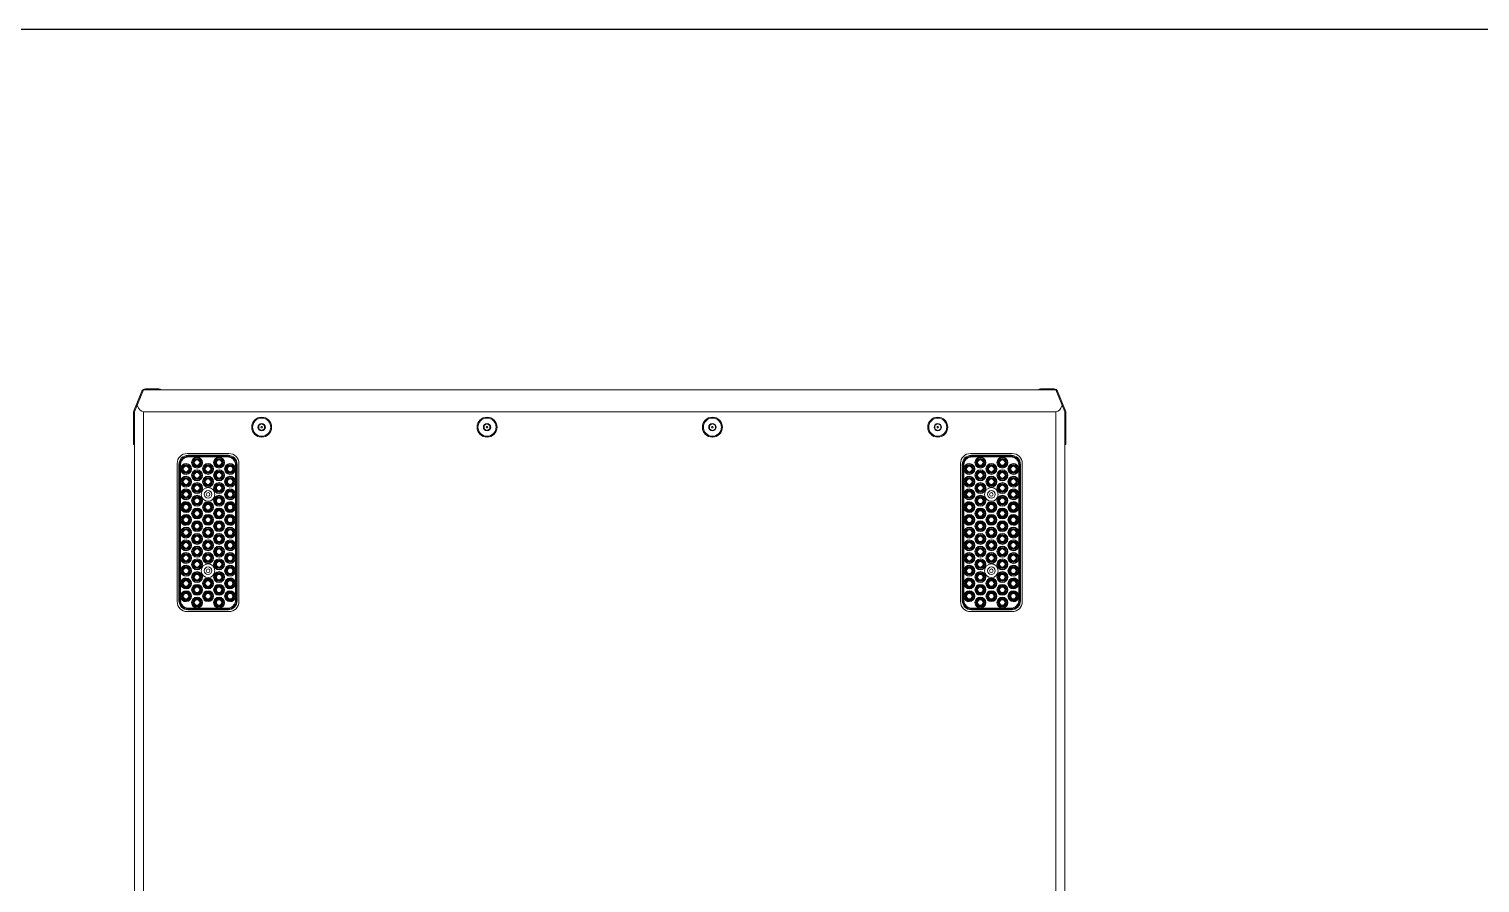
# Model space of a CAD drawing. Header units: millimetres. Extents: x 0 to 4009, y 0 to 2835.
# Drawn here: x 798 to 1597, y 2365 to 2835 of the extents above; entities that cross this region are included whole.
import ezdxf

# ---------------------------------------------------------------- set-up
doc = ezdxf.new("R2010")
doc.units = ezdxf.units.MM
doc.layers.get('0').update_dxf_attribs({"lineweight": 13})
doc.layers.add('图框', color=7, linetype='Continuous')

# ---------------------------------------------------------------- blocks, each defined once
blk = doc.blocks.new('A4-H')
at = {"layer": '图框'}
blk.add_lwpolyline([(0, 210.021), (297, 210.021), (297, 0), (0, 0)], close=True, dxfattribs=at)

msp = doc.modelspace()

# ---------------------------------------------------------------- linework, layer by layer
for p, q in [((856.01, 2624.96), (860.51, 2635.76)), ((856.36, 2624.49), (861.36, 2636.49)), ((1363.36, 2636.49), (861.36, 2636.49)), ((869.86, 2636.99), (862.36, 2636.99)), ((1362.36, 2637.03), (1354.86, 2637.03)), ((1368.36, 2624.49), (1363.36, 2636.49)), ((1364.21, 2635.8), (1368.71, 2625)), ((855.86, 2624.19), (855.86, 2606.49)), ((856.36, 1855.49), (856.36, 2624.49)), ((861.36, 1855.49), (861.36, 2624.49)), ((861.36, 2624.49), (1363.36, 2624.49)), ((1363.36, 1855.49), (1363.36, 2624.49)), ((1368.36, 1855.49), (1368.36, 2624.49)), ((1368.86, 2606.49), (1368.86, 2624.23)), ((855.86, 2611.49), (856.36, 2611.49)), ((926.36, 2617.87), (924.74, 2616.93)), ((924.74, 2616.93), (924.74, 2615.05)), ((924.74, 2615.05), (926.36, 2614.12)), ((927.98, 2616.93), (926.36, 2617.87)), ((926.36, 2614.12), (927.98, 2615.05)), ((927.98, 2615.05), (927.98, 2616.93)), ((1050.36, 2617.87), (1048.74, 2616.93)), ((1048.74, 2616.93), (1048.74, 2615.05)), ((1048.74, 2615.05), (1050.36, 2614.12)), ((1051.98, 2616.93), (1050.36, 2617.87)), ((1050.36, 2614.12), (1051.98, 2615.05)), ((1051.98, 2615.05), (1051.98, 2616.93)), ((1174.36, 2617.87), (1172.74, 2616.93)), ((1172.74, 2616.93), (1172.74, 2615.05)), ((1172.74, 2615.05), (1174.36, 2614.12)), ((1175.98, 2616.93), (1174.36, 2617.87)), ((1174.36, 2614.12), (1175.98, 2615.05)), ((1175.98, 2615.05), (1175.98, 2616.93)), ((1298.36, 2617.87), (1296.74, 2616.93)), ((1296.74, 2616.93), (1296.74, 2615.05)), ((1296.74, 2615.05), (1298.36, 2614.12)), ((1299.98, 2616.93), (1298.36, 2617.87)), ((1298.36, 2614.12), (1299.98, 2615.05)), ((1299.98, 2615.05), (1299.98, 2616.93)), ((1368.36, 2611.53), (1368.86, 2611.53)), ((856.36, 2606.49), (855.86, 2606.49)), ((1368.86, 2606.53), (1368.36, 2606.53)), ((1368.36, 2606.49), (1368.86, 2606.49)), ((879.86, 2595.99), (879.86, 2519.99)), ((880.86, 2520.47), (880.86, 2595.51)), ((880.86, 2595.51), (881.26, 2595.11)), ((881.26, 2520.87), (881.26, 2595.11)), ((881.75, 2595.11), (881.26, 2595.11)), ((881.75, 2595.11), (881.75, 2593.34)), ((908.36, 2601.49), (885.36, 2601.49)), ((886.24, 2600.09), (885.84, 2600.49)), ((885.84, 2600.49), (907.88, 2600.49)), ((886.24, 2600.09), (886.24, 2599.6)), ((886.24, 2600.09), (907.48, 2600.09)), ((907.48, 2599.6), (886.24, 2599.6)), ((907.88, 2600.49), (907.48, 2600.09)), ((907.48, 2599.6), (907.48, 2600.09)), ((911.96, 2593.34), (911.96, 2595.11)), ((912.46, 2595.11), (911.96, 2595.11)), ((912.46, 2595.11), (912.86, 2595.51)), ((912.46, 2595.11), (912.46, 2520.87)), ((912.86, 2595.51), (912.86, 2520.47)), ((913.86, 2519.99), (913.86, 2595.99)), ((1310.86, 2519.99), (1310.86, 2595.99)), ((1311.86, 2520.47), (1311.86, 2595.51)), ((1311.86, 2595.51), (1312.26, 2595.11)), ((1312.26, 2520.87), (1312.26, 2595.11)), ((1312.75, 2595.11), (1312.26, 2595.11)), ((1312.75, 2595.11), (1312.75, 2593.34)), ((1316.36, 2601.49), (1339.36, 2601.49)), ((1316.84, 2600.49), (1338.88, 2600.49)), ((1317.24, 2600.09), (1316.84, 2600.49)), ((1317.24, 2600.09), (1317.24, 2599.6)), ((1317.24, 2600.09), (1338.48, 2600.09)), ((1338.48, 2599.6), (1317.24, 2599.6)), ((1338.88, 2600.49), (1338.48, 2600.09)), ((1338.48, 2599.6), (1338.48, 2600.09)), ((1342.96, 2593.34), (1342.96, 2595.11)), ((1343.46, 2595.11), (1342.96, 2595.11)), ((1343.46, 2595.11), (1343.86, 2595.51)), ((1343.46, 2595.11), (1343.46, 2520.87)), ((1343.86, 2595.51), (1343.86, 2520.47)), ((1344.86, 2595.99), (1344.86, 2519.99)), ((881.75, 2592.65), (881.75, 2586.34)), ((911.96, 2586.34), (911.96, 2592.65)), ((1312.75, 2592.65), (1312.75, 2586.34)), ((1342.96, 2586.34), (1342.96, 2592.65)), ((881.75, 2585.65), (881.75, 2579.34)), ((911.96, 2579.34), (911.96, 2585.65)), ((1312.75, 2585.65), (1312.75, 2579.34)), ((1342.96, 2579.34), (1342.96, 2585.65)), ((881.75, 2578.65), (881.75, 2572.34)), ((881.75, 2571.65), (881.75, 2565.34)), ((911.96, 2572.34), (911.96, 2578.65)), ((911.96, 2565.34), (911.96, 2571.65)), ((1312.75, 2578.65), (1312.75, 2572.34)), ((1312.75, 2571.65), (1312.75, 2565.34)), ((1342.96, 2572.34), (1342.96, 2578.65)), ((1342.96, 2565.34), (1342.96, 2571.65)), ((881.75, 2564.65), (881.75, 2558.34)), ((911.96, 2558.34), (911.96, 2564.65)), ((1312.75, 2564.65), (1312.75, 2558.34)), ((1342.96, 2558.34), (1342.96, 2564.65)), ((881.75, 2557.65), (881.75, 2551.34)), ((911.96, 2551.34), (911.96, 2557.65)), ((1312.75, 2557.65), (1312.75, 2551.34)), ((1342.96, 2551.34), (1342.96, 2557.65)), ((881.75, 2550.65), (881.75, 2544.34)), ((911.96, 2544.34), (911.96, 2550.65)), ((1312.75, 2550.65), (1312.75, 2544.34)), ((1342.96, 2544.34), (1342.96, 2550.65)), ((881.75, 2543.65), (881.75, 2537.34)), ((911.96, 2537.34), (911.96, 2543.65)), ((1312.75, 2543.65), (1312.75, 2537.34)), ((1342.96, 2537.34), (1342.96, 2543.65)), ((881.75, 2536.65), (881.75, 2530.34)), ((911.96, 2530.34), (911.96, 2536.65)), ((1312.75, 2536.65), (1312.75, 2530.34)), ((1342.96, 2530.34), (1342.96, 2536.65)), ((881.75, 2529.65), (881.75, 2523.34)), ((911.96, 2523.34), (911.96, 2529.65)), ((1312.75, 2529.65), (1312.75, 2523.34)), ((1342.96, 2523.34), (1342.96, 2529.65)), ((881.26, 2520.87), (880.86, 2520.47)), ((881.26, 2520.87), (881.75, 2520.87)), ((881.75, 2522.65), (881.75, 2520.87)), ((885.84, 2515.49), (886.24, 2515.89)), ((907.88, 2515.49), (885.84, 2515.49)), ((886.24, 2516.39), (886.24, 2515.89)), ((886.24, 2516.39), (907.48, 2516.39)), ((907.48, 2515.89), (886.24, 2515.89)), ((907.48, 2515.89), (907.48, 2516.39)), ((907.48, 2515.89), (907.88, 2515.49)), ((911.96, 2520.87), (911.96, 2522.65)), ((911.96, 2520.87), (912.46, 2520.87)), ((912.86, 2520.47), (912.46, 2520.87)), ((1312.26, 2520.87), (1311.86, 2520.47)), ((1312.26, 2520.87), (1312.75, 2520.87)), ((1312.75, 2522.65), (1312.75, 2520.87)), ((1316.84, 2515.49), (1317.24, 2515.89)), ((1338.88, 2515.49), (1316.84, 2515.49)), ((1317.24, 2516.39), (1317.24, 2515.89)), ((1317.24, 2516.39), (1338.48, 2516.39)), ((1338.48, 2515.89), (1317.24, 2515.89)), ((1338.48, 2515.89), (1338.48, 2516.39)), ((1338.48, 2515.89), (1338.88, 2515.49)), ((1342.96, 2520.87), (1342.96, 2522.65)), ((1342.96, 2520.87), (1343.46, 2520.87)), ((1343.86, 2520.47), (1343.46, 2520.87)), ((885.36, 2514.49), (908.36, 2514.49)), ((1339.36, 2514.49), (1316.36, 2514.49))]:
    msp.add_line(p, q)
for centre, radius in [((926.36, 2615.99), 5.5), ((926.36, 2615.99), 4.97), ((1050.36, 2615.99), 5.5), ((1050.36, 2615.99), 4.97), ((1174.36, 2615.99), 5.5), ((1174.36, 2615.99), 4.97), ((1298.36, 2615.99), 5.5), ((1298.36, 2615.99), 4.97), ((926.36, 2615.99), 2.03), ((926.36, 2615.99), 0.406), ((1050.36, 2615.99), 2.03), ((1050.36, 2615.99), 0.406), ((1174.36, 2615.99), 2.03), ((1174.36, 2615.99), 0.406), ((1298.36, 2615.99), 2.03), ((1298.36, 2615.99), 0.406), ((884.73, 2592.99), 2.82), ((884.73, 2592.99), 2.32), ((884.73, 2592.99), 2.1), ((884.73, 2592.99), 1.9), ((890.8, 2596.49), 3), ((890.8, 2596.49), 2.82), ((890.8, 2596.49), 2.32), ((890.8, 2596.49), 2.1), ((890.8, 2596.49), 1.9), ((890.8, 2596.49), 1.5), ((896.86, 2592.99), 3), ((896.86, 2592.99), 2.82), ((896.86, 2592.99), 2.32), ((896.86, 2592.99), 2.1), ((896.86, 2592.99), 1.9), ((902.92, 2596.49), 3), ((902.92, 2596.49), 2.82), ((902.92, 2596.49), 2.32), ((902.92, 2596.49), 2.1), ((902.92, 2596.49), 1.9), ((902.92, 2596.49), 1.5), ((908.98, 2592.99), 2.82), ((908.98, 2592.99), 2.32), ((908.98, 2592.99), 2.1), ((908.98, 2592.99), 1.9), ((1315.73, 2592.99), 2.82), ((1315.73, 2592.99), 2.32), ((1315.73, 2592.99), 2.1), ((1315.73, 2592.99), 1.9), ((1321.8, 2596.49), 3), ((1321.8, 2596.49), 2.82), ((1321.8, 2596.49), 2.32), ((1321.8, 2596.49), 2.1), ((1321.8, 2596.49), 1.9), ((1321.8, 2596.49), 1.5), ((1327.86, 2592.99), 3), ((1327.86, 2592.99), 2.82), ((1327.86, 2592.99), 2.32), ((1327.86, 2592.99), 2.1), ((1327.86, 2592.99), 1.9), ((1333.92, 2596.49), 3), ((1333.92, 2596.49), 2.82), ((1333.92, 2596.49), 2.32), ((1333.92, 2596.49), 2.1), ((1333.92, 2596.49), 1.9), ((1333.92, 2596.49), 1.5), ((1339.98, 2592.99), 2.82), ((1339.98, 2592.99), 2.32), ((1339.98, 2592.99), 2.1), ((1339.98, 2592.99), 1.9), ((884.73, 2585.99), 2.82), ((884.73, 2585.99), 2.32), ((884.73, 2585.99), 2.1), ((884.73, 2585.99), 1.9), ((884.73, 2592.99), 1.5), ((884.73, 2585.99), 1.5), ((890.8, 2589.49), 3), ((890.8, 2589.49), 2.82), ((890.8, 2589.49), 2.32), ((890.8, 2589.49), 2.1), ((890.8, 2589.49), 1.9), ((890.8, 2589.49), 1.5), ((896.86, 2585.99), 3), ((896.86, 2585.99), 2.82), ((896.86, 2585.99), 2.32), ((896.86, 2585.99), 2.1), ((896.86, 2585.99), 1.9), ((896.86, 2592.99), 1.5), ((896.86, 2585.99), 1.5), ((902.92, 2589.49), 3), ((902.92, 2589.49), 2.82), ((902.92, 2589.49), 2.32), ((902.92, 2589.49), 2.1), ((902.92, 2589.49), 1.9), ((902.92, 2589.49), 1.5), ((908.98, 2585.99), 2.82), ((908.98, 2585.99), 2.32), ((908.98, 2585.99), 2.1), ((908.98, 2585.99), 1.9), ((908.98, 2592.99), 1.5), ((908.98, 2585.99), 1.5), ((1315.73, 2585.99), 2.82), ((1315.73, 2585.99), 2.32), ((1315.73, 2585.99), 2.1), ((1315.73, 2585.99), 1.9), ((1315.73, 2592.99), 1.5), ((1315.73, 2585.99), 1.5), ((1321.8, 2589.49), 3), ((1321.8, 2589.49), 2.82), ((1321.8, 2589.49), 2.32), ((1321.8, 2589.49), 2.1), ((1321.8, 2589.49), 1.9), ((1321.8, 2589.49), 1.5), ((1327.86, 2585.99), 3), ((1327.86, 2585.99), 2.82), ((1327.86, 2585.99), 2.32), ((1327.86, 2585.99), 2.1), ((1327.86, 2585.99), 1.9), ((1327.86, 2592.99), 1.5), ((1327.86, 2585.99), 1.5), ((1333.92, 2589.49), 3), ((1333.92, 2589.49), 2.82), ((1333.92, 2589.49), 2.32), ((1333.92, 2589.49), 2.1), ((1333.92, 2589.49), 1.9), ((1333.92, 2589.49), 1.5), ((1339.98, 2585.99), 2.82), ((1339.98, 2585.99), 2.32), ((1339.98, 2585.99), 2.1), ((1339.98, 2585.99), 1.9), ((1339.98, 2592.99), 1.5), ((1339.98, 2585.99), 1.5), ((884.73, 2578.99), 2.82), ((884.73, 2578.99), 2.32), ((884.73, 2578.99), 2.1), ((884.73, 2578.99), 1.9), ((884.73, 2578.99), 1.5), ((890.8, 2582.49), 3), ((890.8, 2582.49), 2.82), ((890.8, 2582.49), 2.32), ((890.8, 2582.49), 2.1), ((890.8, 2582.49), 1.9), ((890.8, 2582.49), 1.5), ((896.86, 2578.99), 3.75), ((896.86, 2578.99), 2.1), ((896.86, 2578.99), 1), ((902.92, 2582.49), 3), ((902.92, 2582.49), 2.82), ((902.92, 2582.49), 2.32), ((902.92, 2582.49), 2.1), ((902.92, 2582.49), 1.9), ((902.92, 2582.49), 1.5), ((908.98, 2578.99), 2.82), ((908.98, 2578.99), 2.32), ((908.98, 2578.99), 2.1), ((908.98, 2578.99), 1.9), ((908.98, 2578.99), 1.5), ((1315.73, 2578.99), 2.82), ((1315.73, 2578.99), 2.32), ((1315.73, 2578.99), 2.1), ((1315.73, 2578.99), 1.9), ((1315.73, 2578.99), 1.5), ((1321.8, 2582.49), 3), ((1321.8, 2582.49), 2.82), ((1321.8, 2582.49), 2.32), ((1321.8, 2582.49), 2.1), ((1321.8, 2582.49), 1.9), ((1321.8, 2582.49), 1.5), ((1327.86, 2578.99), 3.75), ((1327.86, 2578.99), 2.1), ((1327.86, 2578.99), 1), ((1333.92, 2582.49), 3), ((1333.92, 2582.49), 2.82), ((1333.92, 2582.49), 2.32), ((1333.92, 2582.49), 2.1), ((1333.92, 2582.49), 1.9), ((1333.92, 2582.49), 1.5), ((1339.98, 2578.99), 2.82), ((1339.98, 2578.99), 2.32), ((1339.98, 2578.99), 2.1), ((1339.98, 2578.99), 1.9), ((1339.98, 2578.99), 1.5), ((884.73, 2571.99), 2.82), ((884.73, 2571.99), 2.32), ((884.73, 2571.99), 2.1), ((884.73, 2571.99), 1.9), ((884.73, 2571.99), 1.5), ((890.8, 2575.49), 3), ((890.8, 2568.49), 3), ((890.8, 2575.49), 2.82), ((890.8, 2568.49), 2.82), ((890.8, 2575.49), 2.32), ((890.8, 2568.49), 2.32), ((890.8, 2575.49), 2.1), ((890.8, 2575.49), 1.9), ((890.8, 2575.49), 1.5), ((896.86, 2571.99), 3), ((896.86, 2571.99), 2.82), ((896.86, 2571.99), 2.32), ((896.86, 2571.99), 2.1), ((896.86, 2571.99), 1.9), ((896.86, 2571.99), 1.5), ((902.92, 2575.49), 3), ((902.92, 2568.49), 3), ((902.92, 2575.49), 2.82), ((902.92, 2568.49), 2.82), ((902.92, 2575.49), 2.32), ((902.92, 2568.49), 2.32), ((902.92, 2575.49), 2.1), ((902.92, 2575.49), 1.9), ((902.92, 2575.49), 1.5), ((908.98, 2571.99), 2.82), ((908.98, 2571.99), 2.32), ((908.98, 2571.99), 2.1), ((908.98, 2571.99), 1.9), ((908.98, 2571.99), 1.5), ((1315.73, 2571.99), 2.82), ((1315.73, 2571.99), 2.32), ((1315.73, 2571.99), 2.1), ((1315.73, 2571.99), 1.9), ((1315.73, 2571.99), 1.5), ((1321.8, 2575.49), 3), ((1321.8, 2568.49), 3), ((1321.8, 2575.49), 2.82), ((1321.8, 2568.49), 2.82), ((1321.8, 2575.49), 2.32), ((1321.8, 2568.49), 2.32), ((1321.8, 2575.49), 2.1), ((1321.8, 2575.49), 1.9), ((1321.8, 2575.49), 1.5), ((1327.86, 2571.99), 3), ((1327.86, 2571.99), 2.82), ((1327.86, 2571.99), 2.32), ((1327.86, 2571.99), 2.1), ((1327.86, 2571.99), 1.9), ((1327.86, 2571.99), 1.5), ((1333.92, 2575.49), 3), ((1333.92, 2568.49), 3), ((1333.92, 2575.49), 2.82), ((1333.92, 2568.49), 2.82), ((1333.92, 2575.49), 2.32), ((1333.92, 2568.49), 2.32), ((1333.92, 2575.49), 2.1), ((1333.92, 2575.49), 1.9), ((1333.92, 2575.49), 1.5), ((1339.98, 2571.99), 2.82), ((1339.98, 2571.99), 2.32), ((1339.98, 2571.99), 2.1), ((1339.98, 2571.99), 1.9), ((1339.98, 2571.99), 1.5), ((884.73, 2564.99), 2.82), ((884.73, 2564.99), 2.32), ((884.73, 2564.99), 2.1), ((884.73, 2564.99), 1.9), ((884.73, 2564.99), 1.5), ((890.8, 2561.49), 3), ((890.8, 2561.49), 2.82), ((890.8, 2561.49), 2.32), ((890.8, 2568.49), 2.1), ((890.8, 2561.49), 2.1), ((890.8, 2568.49), 1.9), ((890.8, 2561.49), 1.9), ((890.8, 2568.49), 1.5), ((890.8, 2561.49), 1.5), ((896.86, 2564.99), 3), ((896.86, 2564.99), 2.82), ((896.86, 2564.99), 2.32), ((896.86, 2564.99), 2.1), ((896.86, 2564.99), 1.9), ((896.86, 2564.99), 1.5), ((902.92, 2561.49), 3), ((902.92, 2561.49), 2.82), ((902.92, 2561.49), 2.32), ((902.92, 2568.49), 2.1), ((902.92, 2561.49), 2.1), ((902.92, 2568.49), 1.9), ((902.92, 2561.49), 1.9), ((902.92, 2568.49), 1.5), ((902.92, 2561.49), 1.5), ((908.98, 2564.99), 2.82), ((908.98, 2564.99), 2.32), ((908.98, 2564.99), 2.1), ((908.98, 2564.99), 1.9), ((908.98, 2564.99), 1.5), ((1315.73, 2564.99), 2.82), ((1315.73, 2564.99), 2.32), ((1315.73, 2564.99), 2.1), ((1315.73, 2564.99), 1.9), ((1315.73, 2564.99), 1.5), ((1321.8, 2561.49), 3), ((1321.8, 2561.49), 2.82), ((1321.8, 2561.49), 2.32), ((1321.8, 2568.49), 2.1), ((1321.8, 2561.49), 2.1), ((1321.8, 2568.49), 1.9), ((1321.8, 2561.49), 1.9), ((1321.8, 2568.49), 1.5), ((1321.8, 2561.49), 1.5), ((1327.86, 2564.99), 3), ((1327.86, 2564.99), 2.82), ((1327.86, 2564.99), 2.32), ((1327.86, 2564.99), 2.1), ((1327.86, 2564.99), 1.9), ((1327.86, 2564.99), 1.5), ((1333.92, 2561.49), 3), ((1333.92, 2561.49), 2.82), ((1333.92, 2561.49), 2.32), ((1333.92, 2568.49), 2.1), ((1333.92, 2561.49), 2.1), ((1333.92, 2568.49), 1.9), ((1333.92, 2561.49), 1.9), ((1333.92, 2568.49), 1.5), ((1333.92, 2561.49), 1.5), ((1339.98, 2564.99), 2.82), ((1339.98, 2564.99), 2.32), ((1339.98, 2564.99), 2.1), ((1339.98, 2564.99), 1.9), ((1339.98, 2564.99), 1.5), ((884.73, 2557.99), 2.82), ((884.73, 2557.99), 2.32), ((884.73, 2557.99), 2.1), ((884.73, 2557.99), 1.9), ((884.73, 2557.99), 1.5), ((890.8, 2554.49), 3), ((890.8, 2554.49), 2.82), ((890.8, 2554.49), 2.32), ((890.8, 2554.49), 2.1), ((890.8, 2554.49), 1.9), ((890.8, 2554.49), 1.5), ((896.86, 2557.99), 3), ((896.86, 2557.99), 2.82), ((896.86, 2557.99), 2.32), ((896.86, 2557.99), 2.1), ((896.86, 2557.99), 1.9), ((896.86, 2557.99), 1.5), ((902.92, 2554.49), 3), ((902.92, 2554.49), 2.82), ((902.92, 2554.49), 2.32), ((902.92, 2554.49), 2.1), ((902.92, 2554.49), 1.9), ((902.92, 2554.49), 1.5), ((908.98, 2557.99), 2.82), ((908.98, 2557.99), 2.32), ((908.98, 2557.99), 2.1), ((908.98, 2557.99), 1.9), ((908.98, 2557.99), 1.5), ((1315.73, 2557.99), 2.82), ((1315.73, 2557.99), 2.32), ((1315.73, 2557.99), 2.1), ((1315.73, 2557.99), 1.9), ((1315.73, 2557.99), 1.5), ((1321.8, 2554.49), 3), ((1321.8, 2554.49), 2.82), ((1321.8, 2554.49), 2.32), ((1321.8, 2554.49), 2.1), ((1321.8, 2554.49), 1.9), ((1321.8, 2554.49), 1.5), ((1327.86, 2557.99), 3), ((1327.86, 2557.99), 2.82), ((1327.86, 2557.99), 2.32), ((1327.86, 2557.99), 2.1), ((1327.86, 2557.99), 1.9), ((1327.86, 2557.99), 1.5), ((1333.92, 2554.49), 3), ((1333.92, 2554.49), 2.82), ((1333.92, 2554.49), 2.32), ((1333.92, 2554.49), 2.1), ((1333.92, 2554.49), 1.9), ((1333.92, 2554.49), 1.5), ((1339.98, 2557.99), 2.82), ((1339.98, 2557.99), 2.32), ((1339.98, 2557.99), 2.1), ((1339.98, 2557.99), 1.9), ((1339.98, 2557.99), 1.5), ((884.73, 2550.99), 2.82), ((884.73, 2543.99), 2.82), ((884.73, 2550.99), 2.32), ((884.73, 2550.99), 2.1), ((884.73, 2550.99), 1.9), ((884.73, 2550.99), 1.5), ((890.8, 2547.49), 3), ((890.8, 2547.49), 2.82), ((890.8, 2547.49), 2.32), ((890.8, 2547.49), 2.1), ((890.8, 2547.49), 1.9), ((890.8, 2547.49), 1.5), ((896.86, 2550.99), 3), ((896.86, 2543.99), 3), ((896.86, 2550.99), 2.82), ((896.86, 2543.99), 2.82), ((896.86, 2550.99), 2.32), ((896.86, 2550.99), 2.1), ((896.86, 2550.99), 1.9), ((896.86, 2550.99), 1.5), ((902.92, 2547.49), 3), ((902.92, 2547.49), 2.82), ((902.92, 2547.49), 2.32), ((902.92, 2547.49), 2.1), ((902.92, 2547.49), 1.9), ((902.92, 2547.49), 1.5), ((908.98, 2550.99), 2.82), ((908.98, 2543.99), 2.82), ((908.98, 2550.99), 2.32), ((908.98, 2550.99), 2.1), ((908.98, 2550.99), 1.9), ((908.98, 2550.99), 1.5), ((1315.73, 2550.99), 2.82), ((1315.73, 2543.99), 2.82), ((1315.73, 2550.99), 2.32), ((1315.73, 2550.99), 2.1), ((1315.73, 2550.99), 1.9), ((1315.73, 2550.99), 1.5), ((1321.8, 2547.49), 3), ((1321.8, 2547.49), 2.82), ((1321.8, 2547.49), 2.32), ((1321.8, 2547.49), 2.1), ((1321.8, 2547.49), 1.9), ((1321.8, 2547.49), 1.5), ((1327.86, 2550.99), 3), ((1327.86, 2543.99), 3), ((1327.86, 2550.99), 2.82), ((1327.86, 2543.99), 2.82), ((1327.86, 2550.99), 2.32), ((1327.86, 2550.99), 2.1), ((1327.86, 2550.99), 1.9), ((1327.86, 2550.99), 1.5), ((1333.92, 2547.49), 3), ((1333.92, 2547.49), 2.82), ((1333.92, 2547.49), 2.32), ((1333.92, 2547.49), 2.1), ((1333.92, 2547.49), 1.9), ((1333.92, 2547.49), 1.5), ((1339.98, 2550.99), 2.82), ((1339.98, 2543.99), 2.82), ((1339.98, 2550.99), 2.32), ((1339.98, 2550.99), 2.1), ((1339.98, 2550.99), 1.9), ((1339.98, 2550.99), 1.5), ((884.73, 2536.99), 2.82), ((884.73, 2543.99), 2.32), ((884.73, 2536.99), 2.32), ((884.73, 2543.99), 2.1), ((884.73, 2536.99), 2.1), ((884.73, 2543.99), 1.9), ((884.73, 2536.99), 1.9), ((884.73, 2543.99), 1.5), ((890.8, 2540.49), 3), ((890.8, 2540.49), 2.82), ((890.8, 2540.49), 2.32), ((890.8, 2540.49), 2.1), ((890.8, 2540.49), 1.9), ((890.8, 2540.49), 1.5), ((896.86, 2536.99), 3.75), ((896.86, 2543.99), 2.32), ((896.86, 2543.99), 2.1), ((896.86, 2536.99), 2.1), ((896.86, 2543.99), 1.9), ((896.86, 2543.99), 1.5), ((902.92, 2540.49), 3), ((902.92, 2540.49), 2.82), ((902.92, 2540.49), 2.32), ((902.92, 2540.49), 2.1), ((902.92, 2540.49), 1.9), ((902.92, 2540.49), 1.5), ((908.98, 2536.99), 2.82), ((908.98, 2543.99), 2.32), ((908.98, 2536.99), 2.32), ((908.98, 2543.99), 2.1), ((908.98, 2536.99), 2.1), ((908.98, 2543.99), 1.9), ((908.98, 2536.99), 1.9), ((908.98, 2543.99), 1.5), ((1315.73, 2536.99), 2.82), ((1315.73, 2543.99), 2.32), ((1315.73, 2536.99), 2.32), ((1315.73, 2543.99), 2.1), ((1315.73, 2536.99), 2.1), ((1315.73, 2543.99), 1.9), ((1315.73, 2536.99), 1.9), ((1315.73, 2543.99), 1.5), ((1321.8, 2540.49), 3), ((1321.8, 2540.49), 2.82), ((1321.8, 2540.49), 2.32), ((1321.8, 2540.49), 2.1), ((1321.8, 2540.49), 1.9), ((1321.8, 2540.49), 1.5), ((1327.86, 2536.99), 3.75), ((1327.86, 2543.99), 2.32), ((1327.86, 2543.99), 2.1), ((1327.86, 2536.99), 2.1), ((1327.86, 2543.99), 1.9), ((1327.86, 2543.99), 1.5), ((1333.92, 2540.49), 3), ((1333.92, 2540.49), 2.82), ((1333.92, 2540.49), 2.32), ((1333.92, 2540.49), 2.1), ((1333.92, 2540.49), 1.9), ((1333.92, 2540.49), 1.5), ((1339.98, 2536.99), 2.82), ((1339.98, 2543.99), 2.32), ((1339.98, 2536.99), 2.32), ((1339.98, 2543.99), 2.1), ((1339.98, 2536.99), 2.1), ((1339.98, 2543.99), 1.9), ((1339.98, 2536.99), 1.9), ((1339.98, 2543.99), 1.5), ((884.73, 2529.99), 2.82), ((884.73, 2529.99), 2.32), ((884.73, 2529.99), 2.1), ((884.73, 2529.99), 1.9), ((884.73, 2536.99), 1.5), ((884.73, 2529.99), 1.5), ((890.8, 2533.49), 3), ((890.8, 2533.49), 2.82), ((890.8, 2533.49), 2.32), ((890.8, 2533.49), 2.1), ((890.8, 2533.49), 1.9), ((890.8, 2533.49), 1.5), ((896.86, 2529.99), 3), ((896.86, 2529.99), 2.82), ((896.86, 2529.99), 2.32), ((896.86, 2529.99), 2.1), ((896.86, 2529.99), 1.9), ((896.86, 2529.99), 1.5), ((896.86, 2536.99), 1), ((902.92, 2533.49), 3), ((902.92, 2533.49), 2.82), ((902.92, 2533.49), 2.32), ((902.92, 2533.49), 2.1), ((902.92, 2533.49), 1.9), ((902.92, 2533.49), 1.5), ((908.98, 2529.99), 2.82), ((908.98, 2529.99), 2.32), ((908.98, 2529.99), 2.1), ((908.98, 2529.99), 1.9), ((908.98, 2536.99), 1.5), ((908.98, 2529.99), 1.5), ((1315.73, 2529.99), 2.82), ((1315.73, 2529.99), 2.32), ((1315.73, 2529.99), 2.1), ((1315.73, 2529.99), 1.9), ((1315.73, 2536.99), 1.5), ((1315.73, 2529.99), 1.5), ((1321.8, 2533.49), 3), ((1321.8, 2533.49), 2.82), ((1321.8, 2533.49), 2.32), ((1321.8, 2533.49), 2.1), ((1321.8, 2533.49), 1.9), ((1321.8, 2533.49), 1.5), ((1327.86, 2529.99), 3), ((1327.86, 2529.99), 2.82), ((1327.86, 2529.99), 2.32), ((1327.86, 2529.99), 2.1), ((1327.86, 2529.99), 1.9), ((1327.86, 2529.99), 1.5), ((1327.86, 2536.99), 1), ((1333.92, 2533.49), 3), ((1333.92, 2533.49), 2.82), ((1333.92, 2533.49), 2.32), ((1333.92, 2533.49), 2.1), ((1333.92, 2533.49), 1.9), ((1333.92, 2533.49), 1.5), ((1339.98, 2529.99), 2.82), ((1339.98, 2529.99), 2.32), ((1339.98, 2529.99), 2.1), ((1339.98, 2529.99), 1.9), ((1339.98, 2536.99), 1.5), ((1339.98, 2529.99), 1.5), ((884.73, 2522.99), 2.82), ((884.73, 2522.99), 2.32), ((884.73, 2522.99), 2.1), ((884.73, 2522.99), 1.9), ((884.73, 2522.99), 1.5), ((890.8, 2526.49), 3), ((890.8, 2526.49), 2.82), ((890.8, 2526.49), 2.32), ((890.8, 2526.49), 2.1), ((890.8, 2526.49), 1.9), ((890.8, 2526.49), 1.5), ((896.86, 2522.99), 3), ((896.86, 2522.99), 2.82), ((896.86, 2522.99), 2.32), ((896.86, 2522.99), 2.1), ((896.86, 2522.99), 1.9), ((896.86, 2522.99), 1.5), ((902.92, 2526.49), 3), ((902.92, 2526.49), 2.82), ((902.92, 2526.49), 2.32), ((902.92, 2526.49), 2.1), ((902.92, 2526.49), 1.9), ((902.92, 2526.49), 1.5), ((908.98, 2522.99), 2.82), ((908.98, 2522.99), 2.32), ((908.98, 2522.99), 2.1), ((908.98, 2522.99), 1.9), ((908.98, 2522.99), 1.5), ((1315.73, 2522.99), 2.82), ((1315.73, 2522.99), 2.32), ((1315.73, 2522.99), 2.1), ((1315.73, 2522.99), 1.9), ((1315.73, 2522.99), 1.5), ((1321.8, 2526.49), 3), ((1321.8, 2526.49), 2.82), ((1321.8, 2526.49), 2.32), ((1321.8, 2526.49), 2.1), ((1321.8, 2526.49), 1.9), ((1321.8, 2526.49), 1.5), ((1327.86, 2522.99), 3), ((1327.86, 2522.99), 2.82), ((1327.86, 2522.99), 2.32), ((1327.86, 2522.99), 2.1), ((1327.86, 2522.99), 1.9), ((1327.86, 2522.99), 1.5), ((1333.92, 2526.49), 3), ((1333.92, 2526.49), 2.82), ((1333.92, 2526.49), 2.32), ((1333.92, 2526.49), 2.1), ((1333.92, 2526.49), 1.9), ((1333.92, 2526.49), 1.5), ((1339.98, 2522.99), 2.82), ((1339.98, 2522.99), 2.32), ((1339.98, 2522.99), 2.1), ((1339.98, 2522.99), 1.9), ((1339.98, 2522.99), 1.5), ((890.8, 2519.49), 3), ((890.8, 2519.49), 2.82), ((890.8, 2519.49), 2.32), ((890.8, 2519.49), 2.1), ((890.8, 2519.49), 1.9), ((890.8, 2519.49), 1.5), ((902.92, 2519.49), 3), ((902.92, 2519.49), 2.82), ((902.92, 2519.49), 2.32), ((902.92, 2519.49), 2.1), ((902.92, 2519.49), 1.9), ((902.92, 2519.49), 1.5), ((1321.8, 2519.49), 3), ((1321.8, 2519.49), 2.82), ((1321.8, 2519.49), 2.32), ((1321.8, 2519.49), 2.1), ((1321.8, 2519.49), 1.9), ((1321.8, 2519.49), 1.5), ((1333.92, 2519.49), 3), ((1333.92, 2519.49), 2.82), ((1333.92, 2519.49), 2.32), ((1333.92, 2519.49), 2.1), ((1333.92, 2519.49), 1.9), ((1333.92, 2519.49), 1.5)]:
    msp.add_circle(centre, radius)
for centre, radius, start, end in [((862.36, 2634.99), 2, 90, 157.38014), ((869.86, 2634.99), 2, 48.85083, 90), ((1354.86, 2635.03), 2, 90, 132.69256), ((1362.36, 2635.03), 2, 22.61986, 90), ((857.86, 2624.19), 2, 157.38014, 180), ((1366.86, 2624.23), 2, 0, 22.61986), ((885.36, 2595.99), 5.5, 90, 180), ((884.73, 2592.99), 3, 186.61375, 173.38625), ((908.98, 2592.99), 3, 6.61375, 353.38625), ((908.36, 2595.99), 5.5, 0, 90), ((1316.36, 2595.99), 5.5, 90, 180), ((1315.73, 2592.99), 3, 186.61375, 173.38625), ((1339.98, 2592.99), 3, 6.61375, 353.38625), ((1339.36, 2595.99), 5.5, 0, 90), ((884.74, 2592.99), 3, 173.38584, 186.61416), ((884.73, 2585.99), 3, 186.61375, 173.38625), ((908.98, 2585.99), 3, 6.61375, 353.38625), ((908.98, 2592.99), 3, 0.00591, 6.61416), ((908.98, 2592.99), 3, 353.38584, 359.99409), ((1315.74, 2592.99), 3, 173.38584, 186.61416), ((1315.73, 2585.99), 3, 186.61375, 173.38625), ((1339.98, 2585.99), 3, 6.61375, 353.38625), ((1339.98, 2592.99), 3, 353.38584, 6.61416), ((884.74, 2585.99), 3, 173.38584, 186.61416), ((884.74, 2578.99), 3, 173.38584, 186.61416), ((884.73, 2578.99), 3, 186.61375, 173.38625), ((908.98, 2578.99), 3, 6.61375, 353.38625), ((908.98, 2585.99), 3, 353.38584, 6.61416), ((908.98, 2578.99), 3, 353.38584, 6.61416), ((1315.74, 2585.99), 3, 173.38584, 186.61416), ((1315.74, 2578.99), 3, 173.38584, 186.61416), ((1315.73, 2578.99), 3, 186.61375, 173.38625), ((1339.98, 2578.99), 3, 6.61375, 353.38625), ((1339.98, 2585.99), 3, 353.38584, 6.61416), ((1339.98, 2578.99), 3, 0.00591, 6.61416), ((1339.98, 2578.99), 3, 353.38584, 359.99409), ((884.74, 2571.99), 3, 173.38584, 186.61416), ((884.73, 2571.99), 3, 186.61375, 173.38625), ((908.98, 2571.99), 3, 6.61375, 353.38625), ((908.98, 2571.99), 3, 353.38584, 6.61416), ((1315.74, 2571.99), 3, 173.38584, 186.61416), ((1315.73, 2571.99), 3, 186.61375, 173.38625), ((1339.98, 2571.99), 3, 6.61375, 353.38625), ((1339.98, 2571.99), 3, 353.38584, 6.61416), ((884.74, 2564.99), 3, 173.38584, 186.61416), ((884.73, 2564.99), 3, 186.61375, 173.38625), ((908.98, 2564.99), 3, 6.61375, 353.38625), ((908.98, 2564.99), 3, 353.38584, 6.61416), ((1315.74, 2564.99), 3, 173.38584, 186.61416), ((1315.73, 2564.99), 3, 186.61375, 173.38625), ((1339.98, 2564.99), 3, 6.61375, 353.38625), ((1339.98, 2564.99), 3, 353.38584, 6.61416), ((884.74, 2557.99), 3, 173.38554, 186.61446), ((884.73, 2557.99), 3, 186.61375, 173.38625), ((908.98, 2557.99), 3, 6.61375, 353.38625), ((908.98, 2557.99), 3, 353.38554, 6.61446), ((1315.74, 2557.99), 3, 173.38554, 186.61446), ((1315.73, 2557.99), 3, 186.61375, 173.38625), ((1339.98, 2557.99), 3, 6.61375, 353.38625), ((1339.98, 2557.99), 3, 0.00621, 6.61446), ((1339.98, 2557.99), 3, 353.38554, 359.99379), ((884.74, 2550.99), 3, 173.38584, 186.61416), ((884.73, 2550.99), 3, 186.61375, 173.38625), ((884.73, 2543.99), 3, 186.61375, 173.38625), ((908.98, 2550.99), 3, 6.61375, 353.38625), ((908.98, 2543.99), 3, 6.61375, 353.38625), ((908.98, 2550.99), 3, 353.38584, 6.61416), ((1315.74, 2550.99), 3, 173.38584, 186.61416), ((1315.73, 2550.99), 3, 186.61375, 173.38625), ((1315.73, 2543.99), 3, 186.61375, 173.38625), ((1339.98, 2550.99), 3, 6.61375, 353.38625), ((1339.98, 2543.99), 3, 6.61375, 353.38625), ((1339.98, 2550.99), 3, 353.38584, 6.61416), ((884.74, 2543.99), 3, 173.38584, 186.61416), ((884.73, 2536.99), 3, 186.61375, 173.38625), ((908.98, 2536.99), 3, 6.61375, 353.38625), ((908.98, 2543.99), 3, 353.38584, 6.61416), ((1315.74, 2543.99), 3, 173.38584, 186.61416), ((1315.73, 2536.99), 3, 186.61375, 173.38625), ((1339.98, 2536.99), 3, 6.61375, 353.38625), ((1339.98, 2543.99), 3, 353.38584, 6.61416), ((884.74, 2536.99), 3, 173.38584, 186.61416), ((884.73, 2529.99), 3, 186.61375, 173.38625), ((908.98, 2529.99), 3, 6.61375, 353.38625), ((908.98, 2536.99), 3, 353.38584, 6.61416), ((1315.74, 2536.99), 3, 173.38584, 186.61416), ((1315.73, 2529.99), 3, 186.61375, 173.38625), ((1339.98, 2529.99), 3, 6.61375, 353.38625), ((1339.98, 2536.99), 3, 0.00591, 6.61416), ((1339.98, 2536.99), 3, 353.38584, 359.99409), ((884.74, 2529.99), 3, 173.38584, 186.61416), ((884.74, 2522.99), 3, 173.38584, 186.61416), ((884.73, 2522.99), 3, 186.61375, 173.38625), ((908.98, 2522.99), 3, 6.61375, 353.38625), ((908.98, 2529.99), 3, 353.38584, 6.61416), ((908.98, 2522.99), 3, 353.38584, 6.61416), ((1315.74, 2529.99), 3, 173.38584, 186.61416), ((1315.74, 2522.99), 3, 173.38584, 186.61416), ((1315.73, 2522.99), 3, 186.61375, 173.38625), ((1339.98, 2522.99), 3, 6.61375, 353.38625), ((1339.98, 2529.99), 3, 353.38584, 6.61416), ((1339.98, 2522.99), 3, 353.38584, 6.61416), ((885.36, 2519.99), 5.5, 180, 270), ((908.36, 2519.99), 5.5, 270, 0), ((1316.36, 2519.99), 5.5, 180, 270), ((1339.36, 2519.99), 5.5, 270, 0)]:
    msp.add_arc(centre, radius, start, end)
for centre, major_axis, ratio, start_param, end_param in [((861.36, 2636.49), (0, 12), 0.416667, -3.926991, -3.141593), ((1363.36, 2636.49), (0, 12), 0.416667, -3.141593, -2.356194), ((885.88, 2595.47), (-3.56, 3.56), 0.992433, -0.7816, 0.7816), ((907.84, 2595.47), (-3.56, -3.56), 0.992433, 2.359993, 3.923193), ((1316.88, 2595.47), (-3.56, 3.56), 0.992433, -0.7816, 0.7816), ((1338.84, 2595.47), (-3.56, -3.56), 0.992433, 2.359993, 3.923193), ((885.88, 2520.51), (3.56, 3.56), 0.992433, 2.359993, 3.923193), ((907.84, 2520.51), (3.56, -3.56), 0.992433, -0.7816, 0.7816), ((1316.88, 2520.51), (3.56, 3.56), 0.992433, 2.359993, 3.923193), ((1338.84, 2520.51), (3.56, -3.56), 0.992433, -0.7816, 0.7816)]:
    msp.add_ellipse(centre, major_axis=major_axis, ratio=ratio, start_param=start_param, end_param=end_param)
for points, knots in [([(881.26, 2595.11), (881.26, 2595.44), (881.32, 2596.09), (881.61, 2597.03), (882.07, 2597.9), (882.69, 2598.66), (883.45, 2599.28), (884.32, 2599.75), (885.26, 2600.03), (885.91, 2600.09), (886.24, 2600.09)], [0, 0, 0, 0, 0.124998, 0.249998, 0.374998, 0.5, 0.625001, 0.750002, 0.875002, 1, 1, 1, 1]), ([(881.75, 2595.11), (881.75, 2595.7), (881.99, 2596.88), (882.98, 2598.37), (884.47, 2599.36), (885.65, 2599.6), (886.24, 2599.6)], [0, 0, 0, 0, 0.250021, 0.499979, 0.749947, 1, 1, 1, 1]), ([(912.46, 2595.11), (912.46, 2595.44), (912.4, 2596.09), (912.11, 2597.03), (911.65, 2597.9), (911.03, 2598.66), (910.27, 2599.28), (909.4, 2599.75), (908.46, 2600.03), (907.81, 2600.09), (907.48, 2600.09)], [0, 0, 0, 0, 0.124999, 0.249999, 0.374999, 0.5, 0.625001, 0.750001, 0.875001, 1, 1, 1, 1]), ([(907.48, 2599.6), (908.06, 2599.6), (909.24, 2599.36), (910.74, 2598.37), (911.73, 2596.88), (911.96, 2595.7), (911.96, 2595.11)], [0, 0, 0, 0, 0.250053, 0.500021, 0.749979, 1, 1, 1, 1]), ([(1312.26, 2595.11), (1312.26, 2595.44), (1312.32, 2596.09), (1312.61, 2597.03), (1313.07, 2597.9), (1313.69, 2598.66), (1314.45, 2599.28), (1315.32, 2599.75), (1316.26, 2600.03), (1316.91, 2600.09), (1317.24, 2600.09)], [0, 0, 0, 0, 0.124998, 0.249998, 0.374998, 0.5, 0.625001, 0.750002, 0.875002, 1, 1, 1, 1]), ([(1312.75, 2595.11), (1312.75, 2595.7), (1312.99, 2596.88), (1313.98, 2598.37), (1315.47, 2599.36), (1316.65, 2599.6), (1317.24, 2599.6)], [0, 0, 0, 0, 0.250021, 0.499979, 0.749947, 1, 1, 1, 1]), ([(1343.46, 2595.11), (1343.46, 2595.44), (1343.4, 2596.09), (1343.11, 2597.03), (1342.65, 2597.9), (1342.03, 2598.66), (1341.27, 2599.28), (1340.4, 2599.75), (1339.46, 2600.03), (1338.81, 2600.09), (1338.48, 2600.09)], [0, 0, 0, 0, 0.124999, 0.249999, 0.374999, 0.5, 0.625001, 0.750001, 0.875001, 1, 1, 1, 1]), ([(1338.48, 2599.6), (1339.06, 2599.6), (1340.24, 2599.36), (1341.74, 2598.37), (1342.73, 2596.88), (1342.96, 2595.7), (1342.96, 2595.11)], [0, 0, 0, 0, 0.250053, 0.500021, 0.749979, 1, 1, 1, 1]), ([(881.26, 2520.87), (881.26, 2520.54), (881.32, 2519.89), (881.61, 2518.95), (882.07, 2518.08), (882.69, 2517.32), (883.45, 2516.7), (884.32, 2516.24), (885.26, 2515.95), (885.91, 2515.89), (886.24, 2515.89)], [0, 0, 0, 0, 0.124999, 0.249999, 0.374999, 0.5, 0.625001, 0.750001, 0.875001, 1, 1, 1, 1]), ([(886.24, 2516.39), (885.65, 2516.39), (884.47, 2516.62), (882.98, 2517.62), (881.99, 2519.11), (881.75, 2520.29), (881.75, 2520.87)], [0, 0, 0, 0, 0.250053, 0.500021, 0.749979, 1, 1, 1, 1]), ([(911.96, 2520.87), (911.96, 2520.29), (911.73, 2519.11), (910.74, 2517.62), (909.24, 2516.62), (908.06, 2516.39), (907.48, 2516.39)], [0, 0, 0, 0, 0.250021, 0.499979, 0.749947, 1, 1, 1, 1]), ([(912.46, 2520.87), (912.46, 2520.54), (912.4, 2519.89), (912.11, 2518.95), (911.65, 2518.08), (911.03, 2517.32), (910.27, 2516.7), (909.4, 2516.24), (908.46, 2515.95), (907.81, 2515.89), (907.48, 2515.89)], [0, 0, 0, 0, 0.124998, 0.249998, 0.374998, 0.5, 0.625001, 0.750002, 0.875002, 1, 1, 1, 1]), ([(1312.26, 2520.87), (1312.26, 2520.54), (1312.32, 2519.89), (1312.61, 2518.95), (1313.07, 2518.08), (1313.69, 2517.32), (1314.45, 2516.7), (1315.32, 2516.24), (1316.26, 2515.95), (1316.91, 2515.89), (1317.24, 2515.89)], [0, 0, 0, 0, 0.124999, 0.249999, 0.374999, 0.5, 0.625001, 0.750001, 0.875001, 1, 1, 1, 1]), ([(1317.24, 2516.39), (1316.65, 2516.39), (1315.47, 2516.62), (1313.98, 2517.62), (1312.99, 2519.11), (1312.75, 2520.29), (1312.75, 2520.87)], [0, 0, 0, 0, 0.250053, 0.500021, 0.749979, 1, 1, 1, 1]), ([(1342.96, 2520.87), (1342.96, 2520.29), (1342.73, 2519.11), (1341.74, 2517.62), (1340.24, 2516.62), (1339.06, 2516.39), (1338.48, 2516.39)], [0, 0, 0, 0, 0.250021, 0.499979, 0.749947, 1, 1, 1, 1]), ([(1343.46, 2520.87), (1343.46, 2520.54), (1343.4, 2519.89), (1343.11, 2518.95), (1342.65, 2518.08), (1342.03, 2517.32), (1341.27, 2516.7), (1340.4, 2516.24), (1339.46, 2515.95), (1338.81, 2515.89), (1338.48, 2515.89)], [0, 0, 0, 0, 0.124998, 0.249998, 0.374998, 0.5, 0.625001, 0.750002, 0.875002, 1, 1, 1, 1])]:
    msp.add_open_spline(points, degree=3, knots=knots)

# ---------------------------------------------------------------- block references
at = {"layer": '图框', "xscale": 13.4988253924551, "yscale": 13.4988253924551, "zscale": 13.4988253924551}
msp.add_blockref('A4-H', (0, 0), dxfattribs=at)

doc.saveas('drawing.dxf')
